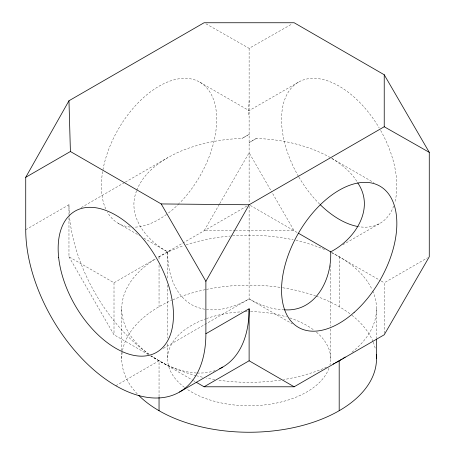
<?xml version="1.0" encoding="UTF-8"?>
<svg xmlns="http://www.w3.org/2000/svg" width="455" height="455" viewBox="0 0 455 455"><rect width="100%" height="100%" fill="white"/><g stroke="black" fill="none" stroke-linecap="round" stroke-linejoin="round"><path stroke-width="0.34" stroke-dasharray="2.27 1.71" d="M248.35 114.779L249.118 100.76M136.619 190.821C126.496 215.715 146.459 240.593 167.594 251.837C167.599 271.555 173.526 293.828 191.47 304.617C209.789 314.763 232.039 308.763 249.118 298.907C259.777 304.668 271.442 309.645 283.732 309.781M136.847 190.167C144.036 171.751 161.65 159.972 178.929 151.959C198.812 143.496 220.334 139.065 241.912 138.474L249.118 134.316L241.912 138.474M219.327 204.358L204.079 230.77L234.581 230.77M219.685 203.743L249.118 152.766L271.106 190.844M25.73 229.73L68.967 204.767A127.389 73.545 60 0 0 69.461 215.932M81.172 207.594L124.687 182.466M125.301 182.114L167.594 157.697M298.429 82.156L249.118 110.628L199.808 82.156M256.324 138.474L249.118 142.637L256.324 138.474C281.838 139.281 307.552 144.991 330.017 157.379M68.967 217.416L68.967 256.774L114.006 282.777L155.388 258.884M246.752 206.132L157.822 257.479A127.389 73.545 0 0 1 183.376 245.785M143.848 238.13L167.594 251.837L170.369 250.233M163.311 348.445L249.118 298.907L292.343 323.863M342.82 244.807L379.959 223.365M115.809 385.743L159.045 360.781L159.045 396.646M384.23 333.378L384.23 282.777L427.444 257.826M205.933 23.802L249.118 48.338L292.303 23.802M235.286 230.77L294.158 230.77L271.459 191.458M331.866 158.403L373.868 182.654M250.301 205.45L298.747 233.421M331.28 252.206L380.579 280.667M381.188 281.019L384.23 282.777M118.277 223.365L139.588 235.667M68.967 256.774L114.006 334.783L148.085 354.456M150.52 355.867L193.125 380.46M193.733 380.812L194.95 381.517M331.814 158.471C341.745 164.579 351.334 172.092 357.368 182.239M376.507 308.78L376.507 338.31M339.191 256.774L339.191 306.698M330.643 265.282L330.643 326.15M330.643 328.982L330.643 358.705M249.118 48.338L249.118 203.402M249.118 206.132L249.118 298.907M167.594 251.837L167.594 279.438M167.594 285.103L167.594 338.179M167.594 343.843L167.594 358.705M159.045 256.774L159.045 259.589M159.045 265.214L159.045 306.698M121.73 308.78L121.73 351.675M121.73 352.375L121.73 358.705M114.006 282.777L114.006 334.783M68.967 204.767L68.967 214.606M372.719 290.984A127.389 73.545 0 0 1 351.294 352.699M326.667 367.128A127.389 73.545 0 0 1 283.482 379.595M280.746 380.022A127.389 73.545 0 0 1 217.49 380.022M214.754 379.595A127.389 73.545 0 0 1 206.456 378.077M202.384 377.195A127.389 73.545 0 0 1 196.896 375.858M196.202 375.682A127.389 73.545 0 0 1 151.344 355.924M149.132 354.348A127.389 73.545 0 0 1 155.4 258.969M186.084 244.87A127.389 73.545 0 0 1 230.429 236.031M232.494 235.861A127.389 73.545 0 0 1 293.145 239.768M295.852 240.359A127.389 73.545 0 0 1 325.405 249.88M331.849 252.855A127.389 73.545 0 0 1 372.162 289.744M215.204 370.518A127.389 73.545 60 0 1 197.106 373.015M196.395 372.986A127.389 73.545 60 0 1 151.384 355.986M149.035 354.365A127.389 73.545 60 0 1 69.524 216.643M316.407 332.127A81.525 47.07 0 0 1 329.949 364.847M328.959 368.22A81.525 47.07 0 0 1 269.07 404.341A81.525 47.07 0 0 1 186.664 388.957M184.44 387.359A81.525 47.07 0 0 1 205.745 318.847M206.394 318.614A81.525 47.07 0 0 1 242.009 311.811M244.853 311.698A81.525 47.07 0 0 1 249.118 311.635M250.54 311.641A81.525 47.07 0 0 1 286.542 316.885M289.88 317.943A81.525 47.07 0 0 1 313.796 330.051M137.274 393.905A127.389 73.545 0 0 1 122.406 351.152M122.531 350.469A127.389 73.545 0 0 1 171.569 300.357M172.832 299.805A127.389 73.545 0 0 1 205.774 289.545M206.456 289.403A127.389 73.545 0 0 1 282.089 287.662M282.788 287.776A127.389 73.545 0 0 1 315.537 295.949M316.214 296.188A127.389 73.545 0 0 1 350.179 313.933M351.846 315.213A127.389 73.545 0 0 1 372.986 341.534M373.236 342.16A127.389 73.545 0 0 1 375.415 349.104M105.782 208.987A81.525 47.07 -60 0 1 137.478 103.478A81.525 47.07 -60 0 1 212.707 97.461A81.525 47.07 -60 0 1 179.606 203.084M179.099 203.595A81.525 47.07 -60 0 1 167.633 213.628M166.57 214.419A81.525 47.07 -60 0 1 133.542 227.187M130.221 227.051A81.525 47.07 -60 0 1 107.34 212.058M393.672 205.99A81.525 47.07 60 0 1 358.699 226.664M319.643 204.102A81.525 47.07 60 0 1 298.787 176.91M298.429 176.301A81.525 47.07 60 0 1 298.076 82.366A81.525 47.07 60 0 1 379.242 128.003M380.659 130.46A81.525 47.07 60 0 1 394.877 202.139"/><path stroke-width="0.68" d="M357.715 182.83C375.426 208.68 354.82 239.518 330.643 251.837C332.065 278.932 315.662 312.204 284.415 309.787M204.079 386.784L249.118 360.781L249.118 308.78L205.882 333.742A127.389 73.545 60 0 1 115.809 385.743A127.389 73.545 60 0 1 25.73 229.73L25.73 177.308L68.967 100.76L204.079 22.75L294.158 22.75L384.23 74.757L429.27 152.345L429.27 256.774L384.23 334.783L294.158 386.784L204.079 386.784L196.168 382.217M205.882 333.742L205.882 281.321L249.118 204.767L384.23 126.757L429.27 152.345M25.73 177.308L70.406 151.515L161.207 203.937L249.118 204.767M179.498 392.056L222.734 367.094M298.747 233.421L330.643 251.837M249.118 360.781L294.158 386.784M161.207 203.937L205.882 281.321M68.967 100.76L70.406 151.515M384.23 74.757L384.23 126.757M376.507 339.015L376.507 358.705M339.191 360.781L339.191 410.711M159.045 397.351L159.045 410.711M345.18 357.078A127.389 73.545 0 0 1 343.428 358.216M342.24 358.961A127.389 73.545 0 0 1 335.591 362.783M334.357 363.431A127.389 73.545 0 0 1 333.111 364.074M376.302 354.582A127.389 73.545 0 0 1 285.524 429.184A127.389 73.545 0 0 1 138.798 395.475M249.118 308.78A127.389 73.545 60 0 1 219.691 368.692M358.051 226.556A81.525 47.07 60 0 1 320.155 204.602M58.65 257.428A81.525 47.07 60 0 0 150.901 354.809A81.525 47.07 60 0 0 137.865 232.971A81.525 47.07 60 0 0 58.65 257.428M354.115 312.46A81.525 47.07 -60 0 0 379.959 186.169A81.525 47.07 -60 0 0 283.51 271.692A81.525 47.07 -60 0 0 354.115 312.46"/></g></svg>
